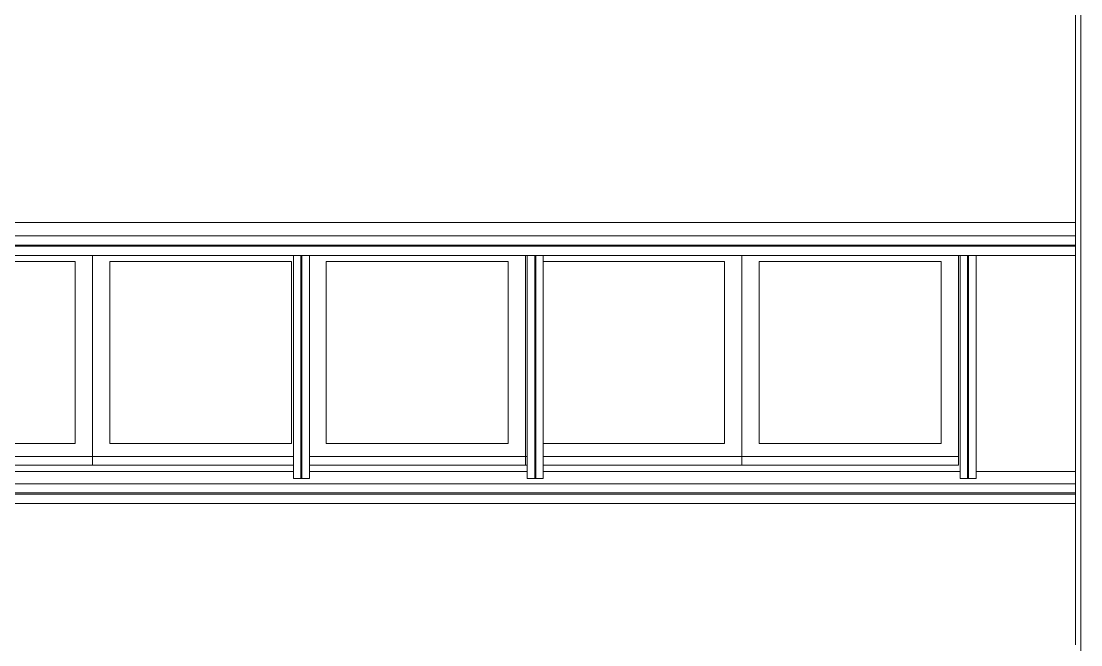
# Model space of a CAD drawing. Header units: millimetres. Extents: x 180139 to 245212, y -4005 to 9345.
# Drawn here: x 234476 to 239371, y -250 to 2630 of the extents above; entities that cross this region are included whole.
import ezdxf

# ---------------------------------------------------------------- set-up
doc = ezdxf.new("R2010")
doc.units = ezdxf.units.MM
for name, color, linetype, lineweight in [('A-DOOR', 7, 'Continuous', 9), ('A-GENM', 7, 'Continuous', 9), ('A-GLAZ', 7, 'Continuous', 9), ('A-WALL', 7, 'Continuous', 9), ('S-BEAM', 7, 'Continuous', 9), ('S-COLS', 7, 'Continuous', 9)]:
    doc.layers.add(name, color=color, linetype=linetype, lineweight=lineweight)

# ---------------------------------------------------------------- blocks, each defined once
blk = doc.blocks.new('Sloup IPE - 388046-B')
at = {"layer": 'S-COLS'}
for p, q in [((-125794.4, 3207.2), (-125794.4, 4187.5)), ((-125794.4, -250), (-125794.4, 2750))]:
    blk.add_line(p, q, dxfattribs=at)
blk = doc.blocks.new('M_S profily_ sloup - 388384-B')
at = {"layer": 'S-COLS'}
blk.add_line((-125769.9, -738), (-125769.9, 2750), dxfattribs=at)
blk = doc.blocks.new('M_Vrata_ výsuvná_ sekční - 3000X4000 MM-840892-B')
at = {"layer": 'A-DOOR'}
for p, q in [((-126253.2, 3207.2), (-126253.2, 2750)), ((-125614.4, 3207.2), (-126253.2, 3207.2)), ((-125614.4, 2750), (-125614.4, 3207.2)), ((-126253.2, 2750), (-125614.4, 2750)), ((-125614.4, 2750), (-125694.4, 2750)), ((-125694.4, 2750), (-125694.4, -750)), ((-125614.4, -750), (-125614.4, 2750)), ((-125694.4, -750), (-125614.4, -750))]:
    blk.add_line(p, q, dxfattribs=at)
blk = doc.blocks.new('OKNO_1k - Okno Hala 1000x1000-V23-B')
at = {"layer": 'A-GENM'}
for p, q in [((-129406.9, 620), (-130335.6, 620)), ((-130335.6, 620), (-130335.6, 610)), ((-130335.6, 580), (-130335.6, 610)), ((-130335.6, 580), (-129406.9, 580))]:
    blk.add_line(p, q, dxfattribs=at)
at = {"layer": 'A-GLAZ'}
for p, q in [((-130335.6, 1548), (-130335.6, 620)), ((-130255.6, 1520), (-130255.6, 680)), ((-130255.6, 1520), (-129415.6, 1520)), ((-129415.6, 1520), (-129415.6, 680)), ((-130255.6, 680), (-129415.6, 680))]:
    blk.add_line(p, q, dxfattribs=at)
blk = doc.blocks.new('OKNO_1k - Okno Hala 1000x1000-V24-B')
at = {"layer": 'A-GENM'}
for p, q in [((-128326.9, 620), (-128335.6, 620)), ((-128335.6, 620), (-128335.6, 610)), ((-128335.6, 580), (-128335.6, 610)), ((-127335.6, 620), (-128253.9, 620)), ((-127335.6, 610), (-127335.6, 620)), ((-127335.6, 610), (-127335.6, 580)), ((-128335.6, 580), (-128326.9, 580)), ((-128253.9, 580), (-127335.6, 580))]:
    blk.add_line(p, q, dxfattribs=at)
at = {"layer": 'A-GLAZ'}
for p, q in [((-128335.6, 1548), (-128335.6, 620)), ((-128253.9, 1520), (-127415.6, 1520)), ((-127415.6, 1520), (-127415.6, 680)), ((-127335.6, 620), (-127335.6, 1548)), ((-128253.9, 680), (-127415.6, 680))]:
    blk.add_line(p, q, dxfattribs=at)
blk = doc.blocks.new('OKNO_1k - Okno Hala 1000x1000-V25-B')
at = {"layer": 'A-GENM'}
for p, q in [((-128335.6, 620), (-129333.9, 620)), ((-128335.6, 610), (-128335.6, 620)), ((-128335.6, 610), (-128335.6, 580)), ((-129333.9, 580), (-128335.6, 580))]:
    blk.add_line(p, q, dxfattribs=at)
at = {"layer": 'A-GLAZ'}
for p, q in [((-129255.6, 1520), (-129255.6, 680)), ((-129255.6, 1520), (-128415.6, 1520)), ((-128415.6, 1520), (-128415.6, 680)), ((-128335.6, 620), (-128335.6, 1548)), ((-129255.6, 680), (-128415.6, 680))]:
    blk.add_line(p, q, dxfattribs=at)
blk = doc.blocks.new('OKNO_1k - Okno Hala 1000x1000-V26-B')
at = {"layer": 'A-GENM'}
for p, q in [((-126335.6, 620), (-127335.6, 620)), ((-127335.6, 620), (-127335.6, 610)), ((-127335.6, 580), (-127335.6, 610)), ((-126335.6, 610), (-126335.6, 620)), ((-126335.6, 610), (-126335.6, 580)), ((-127335.6, 580), (-126335.6, 580))]:
    blk.add_line(p, q, dxfattribs=at)
at = {"layer": 'A-GLAZ'}
for p, q in [((-127335.6, 1548), (-127335.6, 620)), ((-127255.6, 1520), (-127255.6, 680)), ((-127255.6, 1520), (-126415.6, 1520)), ((-126415.6, 1520), (-126415.6, 680)), ((-127255.6, 680), (-126415.6, 680))]:
    blk.add_line(p, q, dxfattribs=at)
blk = doc.blocks.new('IPE - IPE180-485023-B')
at = {"layer": 'S-BEAM'}
for p, q in [((-131707.9, 451.1), (-125794.4, 451.1)), ((-131707.9, 445.8), (-125794.4, 445.8))]:
    blk.add_line(p, q, dxfattribs=at)
blk = doc.blocks.new('IPE - 500084-B')
at = {"layer": 'S-BEAM'}
for p, q in [((-131707.9, 494), (-125794.4, 494)), ((-131707.9, 403), (-125794.4, 403))]:
    blk.add_line(p, q, dxfattribs=at)
blk = doc.blocks.new('Sloup IPE - IPE140-587906-B')
at = {"layer": 'S-COLS'}
for p, q in [((-131372.7, 1548), (-131372.7, 517.7)), ((-131368, 517.7), (-131368, 1548))]:
    blk.add_line(p, q, dxfattribs=at)
blk = doc.blocks.new('Sloup IPE - 507568-B')
at = {"layer": 'S-COLS'}
for p, q in [((-129406.9, 517.7), (-129406.9, 1548)), ((-129333.9, 517.7), (-129333.9, 1548)), ((-129406.9, 517.7), (-129333.9, 517.7))]:
    blk.add_line(p, q, dxfattribs=at)
blk = doc.blocks.new('Sloup IPE - 507725-B')
at = {"layer": 'S-COLS'}
for p, q in [((-128326.9, 517.7), (-128326.9, 1548)), ((-128253.9, 517.7), (-128253.9, 1548)), ((-128326.9, 517.7), (-128253.9, 517.7))]:
    blk.add_line(p, q, dxfattribs=at)
blk = doc.blocks.new('Sloup IPE - 507857-B')
at = {"layer": 'S-COLS'}
for p, q in [((-126326.9, 517.7), (-126326.9, 1548)), ((-126253.9, 517.7), (-126253.9, 1548)), ((-126326.9, 517.7), (-126253.9, 517.7))]:
    blk.add_line(p, q, dxfattribs=at)
blk = doc.blocks.new('IPE - IPE180-V37-B')
at = {"layer": 'S-BEAM'}
for p, q in [((-131702.1, 1596.2), (-125794.4, 1596.2)), ((-131702.1, 1590.9), (-125794.4, 1590.9))]:
    blk.add_line(p, q, dxfattribs=at)
blk = doc.blocks.new('IPE - 587690-B')
at = {"layer": 'S-BEAM'}
for p, q in [((-131697.6, 1639), (-125794.4, 1639)), ((-131697.6, 1548), (-125794.4, 1548))]:
    blk.add_line(p, q, dxfattribs=at)

msp = doc.modelspace()

# ---------------------------------------------------------------- linework, layer by layer
at = {"layer": 'A-WALL'}
for p, q in [((233433.4, 1700), (239346.9, 1700)), ((238805.7, 1548), (238805.7, 620)), ((235734.4, 550), (233807.4, 550)), ((236814.4, 550), (235807.4, 550)), ((238814.4, 550), (236887.4, 550)), ((239346.9, 550), (238887.4, 550))]:
    msp.add_line(p, q, dxfattribs=at)

# ---------------------------------------------------------------- block references
at = {"layer": 'A-DOOR'}
msp.add_blockref('M_Vrata_ výsuvná_ sekční - 3000X4000 MM-840892-B', (365141.3, 0), dxfattribs=at)
at = {"layer": 'A-GLAZ'}
for name, p in [('OKNO_1k - Okno Hala 1000x1000-V25-B', (363141.3, 0)), ('OKNO_1k - Okno Hala 1000x1000-V23-B', (365141.3, 0)), ('OKNO_1k - Okno Hala 1000x1000-V25-B', (365141.3, 0)), ('OKNO_1k - Okno Hala 1000x1000-V24-B', (365141.3, 0)), ('OKNO_1k - Okno Hala 1000x1000-V26-B', (365141.3, 0))]:
    msp.add_blockref(name, p, dxfattribs=at)
at = {"layer": 'S-BEAM'}
for name in ['IPE - 587690-B', 'IPE - IPE180-V37-B', 'IPE - 500084-B', 'IPE - IPE180-485023-B']:
    msp.add_blockref(name, (365141.3, 0), dxfattribs=at)
at = {"layer": 'S-COLS'}
for name, p in [('M_S profily_ sloup - 388384-B', (365141.3, 0)), ('Sloup IPE - 388046-B', (365141.3, 0)), ('Sloup IPE - 507568-B', (365141.3, 0)), ('Sloup IPE - IPE140-587906-B', (367141.3, 0)), ('Sloup IPE - 507725-B', (365141.3, 0)), ('Sloup IPE - IPE140-587906-B', (368221.3, 0)), ('Sloup IPE - 507857-B', (365141.3, 0)), ('Sloup IPE - IPE140-587906-B', (370221.3, 0))]:
    msp.add_blockref(name, p, dxfattribs=at)

doc.saveas('drawing.dxf')
